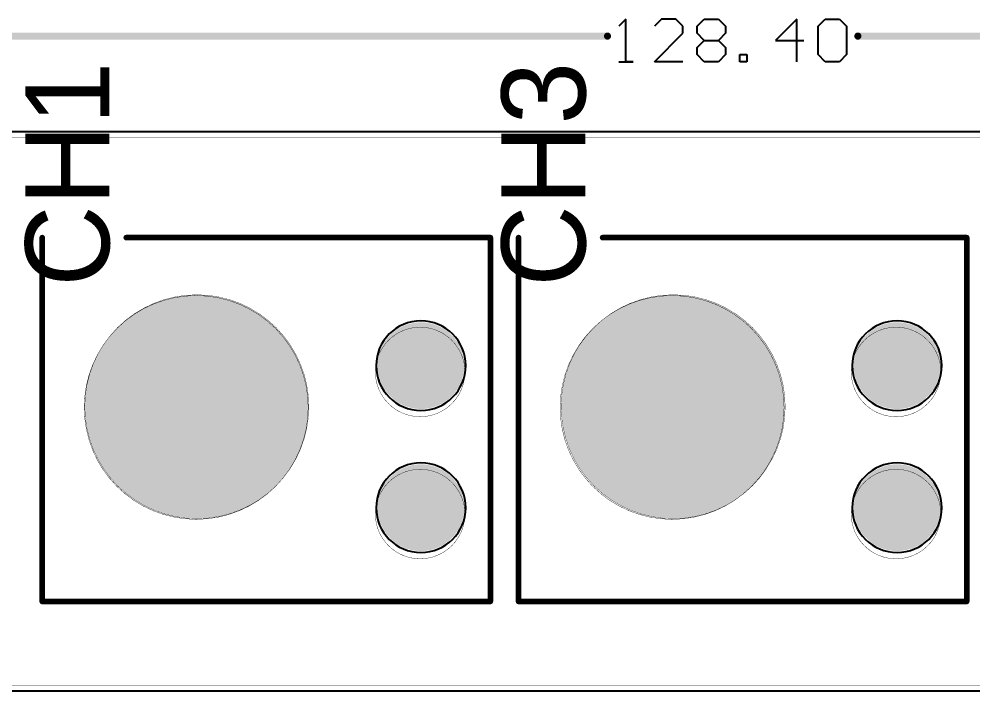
# Model space of a CAD drawing. Header units: millimetres. Extents: x 34 to 168, y 52 to 77.
# Drawn here: x 72.28 to 106.33, y 52.3 to 76.31 of the extents above; entities that cross this region are included whole.
import ezdxf

# ---------------------------------------------------------------- set-up
doc = ezdxf.new("R2010")
doc.units = ezdxf.units.MM
for name, color, linetype in [('Mechanical1', 6, 'Continuous'), ('Mechanical2', 216, 'Continuous'), ('Mechanical4', 56, 'Continuous'), ('MultiLayer', 9, 'Continuous'), ('PadHoleLayer', 156, 'Continuous'), ('TopOverlay', 2, 'Continuous')]:
    doc.layers.add(name, color=color, linetype=linetype)

msp = doc.modelspace()

# ---------------------------------------------------------------- linework, layer by layer
at = {"layer": 'Mechanical1'}
for p, q in [((93.947, 76.309), (93.693, 76.055)), ((93.947, 74.786), (93.947, 76.309)), ((95.217, 76.309), (94.963, 76.055)), ((95.725, 76.309), (95.217, 76.309)), ((95.979, 76.055), (95.725, 76.309)), ((96.486, 76.055), (96.74, 76.309)), ((96.74, 76.309), (97.248, 76.309)), ((97.248, 76.309), (97.502, 76.055)), ((100.041, 76.309), (99.28, 75.548)), ((100.041, 74.786), (100.041, 76.309)), ((100.803, 76.055), (101.057, 76.309)), ((101.057, 76.309), (101.565, 76.309)), ((101.565, 76.309), (101.819, 76.055)), ((95.979, 75.802), (95.979, 76.055)), ((96.486, 75.802), (96.486, 76.055)), ((97.502, 76.055), (97.502, 75.802)), ((100.803, 75.04), (100.803, 76.055)), ((101.819, 76.055), (101.819, 75.04)), ((94.963, 74.786), (95.979, 75.802)), ((96.74, 75.548), (96.486, 75.802)), ((97.502, 75.802), (97.248, 75.548)), ((96.486, 75.294), (96.74, 75.548)), ((96.486, 75.04), (96.486, 75.294)), ((96.74, 75.548), (97.248, 75.548)), ((97.248, 75.548), (97.502, 75.294)), ((97.502, 75.294), (97.502, 75.04)), ((99.28, 75.548), (100.295, 75.548)), ((96.74, 74.786), (96.486, 75.04)), ((97.502, 75.04), (97.248, 74.786)), ((98.01, 74.786), (98.01, 75.04)), ((98.01, 75.04), (98.264, 75.04)), ((98.264, 75.04), (98.264, 74.786)), ((101.057, 74.786), (100.803, 75.04)), ((101.819, 75.04), (101.565, 74.786)), ((93.693, 74.786), (94.201, 74.786)), ((94.201, 74.786), (93.947, 74.786)), ((95.979, 74.786), (94.963, 74.786)), ((97.248, 74.786), (96.74, 74.786)), ((98.264, 74.786), (98.01, 74.786)), ((101.565, 74.786), (101.057, 74.786))]:
    msp.add_line(p, q, dxfattribs=at)
at = {"layer": 'Mechanical1', "const_width": 0.254}
for points in [[(33.962, 75.7), (93.287, 75.7)], [(102.225, 75.7), (162.362, 75.7)]]:
    msp.add_lwpolyline(points, dxfattribs=at)
at = {"layer": 'Mechanical1'}
for points, const_width in [([(93.223, 75.7, 1), (93.35, 75.7, 1)], 0.127), ([(102.162, 75.7, 1), (102.289, 75.7, 1)], 0.127), ([(82.624, 62.459, 1), (74.624, 62.459, 1)], 0.01), ([(99.631, 62.459, 1), (91.631, 62.459, 1)], 0.01), ([(74.622, 62.459, 1), (74.627, 62.459, 1)], 0.005), ([(82.622, 62.459, 1), (82.627, 62.459, 1)], 0.005), ([(91.629, 62.459, 1), (91.633, 62.459, 1)], 0.005), ([(99.629, 62.459, 1), (99.633, 62.459, 1)], 0.005)]:
    msp.add_lwpolyline(points, format="xyb", close=True, dxfattribs=dict(at, const_width=const_width))
for points in [[(33.962, 72.288), (162.362, 72.288)], [(33.962, 52.308), (162.362, 52.308)]]:
    msp.add_lwpolyline(points, dxfattribs=at)
for points in [[(88.225, 63.925, 1), (85.025, 63.925, 1)], [(105.225, 63.925, 1), (102.025, 63.925, 1)], [(85.025, 63.925, 1), (85.025, 63.925, 1)], [(88.225, 63.925, 1), (88.225, 63.925, 1)], [(102.025, 63.925, 1), (102.025, 63.925, 1)], [(105.225, 63.925, 1), (105.225, 63.925, 1)], [(88.225, 58.85, 1), (85.025, 58.85, 1)], [(105.225, 58.85, 1), (102.025, 58.85, 1)], [(85.025, 58.85, 1), (85.025, 58.85, 1)], [(88.225, 58.85, 1), (88.225, 58.85, 1)], [(102.025, 58.85, 1), (102.025, 58.85, 1)], [(105.225, 58.85, 1), (105.225, 58.85, 1)]]:
    msp.add_lwpolyline(points, format="xyb", close=True, dxfattribs=at)
at = {"layer": 'Mechanical2', "const_width": 0.0127}
for points in [[(33.962, 72.278), (162.297, 72.278)], [(33.962, 52.308), (162.297, 52.308)]]:
    msp.add_lwpolyline(points, dxfattribs=at)
at = {"layer": 'Mechanical2'}
for points, const_width in [([(82.599, 62.431, 1), (74.604, 62.431, 1)], 0.0127), ([(99.591, 62.431, 1), (91.595, 62.431, 1)], 0.0127), ([(88.196, 63.7, 1), (84.998, 63.7, 1)], 0.0127), ([(105.188, 63.7, 1), (101.989, 63.7, 1)], 0.0127), ([(84.995, 63.7, 1), (85.001, 63.7, 1)], 0.00635), ([(88.193, 63.7, 1), (88.2, 63.7, 1)], 0.00635), ([(101.986, 63.7, 1), (101.993, 63.7, 1)], 0.00635), ([(105.185, 63.7, 1), (105.191, 63.7, 1)], 0.00635), ([(74.6, 62.431, 1), (74.607, 62.431, 1)], 0.00635), ([(82.596, 62.431, 1), (82.603, 62.431, 1)], 0.00635), ([(91.592, 62.431, 1), (91.598, 62.431, 1)], 0.00635), ([(99.588, 62.431, 1), (99.594, 62.431, 1)], 0.00635), ([(88.196, 58.623, 1), (84.998, 58.623, 1)], 0.0127), ([(105.188, 58.623, 1), (101.989, 58.623, 1)], 0.0127), ([(84.995, 58.623, 1), (85.001, 58.623, 1)], 0.00635), ([(88.193, 58.623, 1), (88.2, 58.623, 1)], 0.00635), ([(101.986, 58.623, 1), (101.993, 58.623, 1)], 0.00635), ([(105.185, 58.623, 1), (105.191, 58.623, 1)], 0.00635)]:
    msp.add_lwpolyline(points, format="xyb", close=True, dxfattribs=dict(at, const_width=const_width))
at = {"layer": 'Mechanical4', "const_width": 0.0127}
for points in [[(33.962, 72.078), (162.297, 72.078)], [(33.962, 52.508), (162.297, 52.508)]]:
    msp.add_lwpolyline(points, dxfattribs=at)
at = {"layer": 'MultiLayer', "const_width": 0.762}
for points in [[(86.244, 63.925, 1), (87.006, 63.925, 1)], [(103.244, 63.925, 1), (104.006, 63.925, 1)], [(78.243, 62.459, 1), (79.005, 62.459, 1)], [(95.25, 62.459, 1), (96.012, 62.459, 1)], [(86.244, 58.85, 1), (87.006, 58.85, 1)], [(103.244, 58.85, 1), (104.006, 58.85, 1)]]:
    msp.add_lwpolyline(points, format="xyb", close=True, dxfattribs=at)
at = {"layer": 'PadHoleLayer'}
for points, const_width in [([(76.624, 62.459, 1), (80.624, 62.459, 1)], 4), ([(93.631, 62.459, 1), (97.631, 62.459, 1)], 4), ([(85.85, 63.925, 1), (87.4, 63.925, 1)], 1.55), ([(102.85, 63.925, 1), (104.4, 63.925, 1)], 1.55), ([(85.85, 58.85, 1), (87.4, 58.85, 1)], 1.55), ([(102.85, 58.85, 1), (104.4, 58.85, 1)], 1.55)]:
    msp.add_lwpolyline(points, format="xyb", close=True, dxfattribs=dict(at, const_width=const_width))
at = {"layer": 'TopOverlay', "const_width": 0.2}
for points in [[(73.105, 66), (73.105, 68.5)], [(76.105, 68.5), (89.105, 68.5)], [(89.105, 55.5), (89.105, 68.5)], [(90.112, 66), (90.112, 68.5)], [(93.112, 68.5), (106.112, 68.5)], [(106.112, 55.5), (106.112, 68.5)], [(73.105, 55.5), (73.105, 66)], [(90.112, 55.5), (90.112, 66)], [(73.105, 55.5), (89.105, 55.5)], [(90.112, 55.5), (106.112, 55.5)]]:
    msp.add_lwpolyline(points, dxfattribs=at)
at = {"layer": 'TopOverlay', "const_width": 0.1}
for points in [[(73.055, 68.5, 1), (73.155, 68.5, 1)], [(76.055, 68.5, 1), (76.155, 68.5, 1)], [(89.055, 68.5, 1), (89.155, 68.5, 1)], [(89.055, 68.5, 1), (89.155, 68.5, 1)], [(90.062, 68.5, 1), (90.162, 68.5, 1)], [(93.062, 68.5, 1), (93.162, 68.5, 1)], [(106.062, 68.5, 1), (106.162, 68.5, 1)], [(106.062, 68.5, 1), (106.162, 68.5, 1)], [(73.055, 66, 1), (73.155, 66, 1)], [(73.055, 66, 1), (73.155, 66, 1)], [(90.062, 66, 1), (90.162, 66, 1)], [(90.062, 66, 1), (90.162, 66, 1)], [(73.055, 55.5, 1), (73.155, 55.5, 1)], [(73.055, 55.5, 1), (73.155, 55.5, 1)], [(89.055, 55.5, 1), (89.155, 55.5, 1)], [(89.055, 55.5, 1), (89.155, 55.5, 1)], [(90.062, 55.5, 1), (90.162, 55.5, 1)], [(90.062, 55.5, 1), (90.162, 55.5, 1)], [(106.062, 55.5, 1), (106.162, 55.5, 1)], [(106.062, 55.5, 1), (106.162, 55.5, 1)]]:
    msp.add_lwpolyline(points, format="xyb", close=True, dxfattribs=at)

# ---------------------------------------------------------------- texts
at = {"layer": 'TopOverlay'}
for s, p in [('CH3', (92.5, 66.75)), ('CH1', (75.5, 66.75))]:
    msp.add_text(s, height=3, rotation=90, dxfattribs=at).set_placement(p)

doc.saveas('drawing.dxf')
